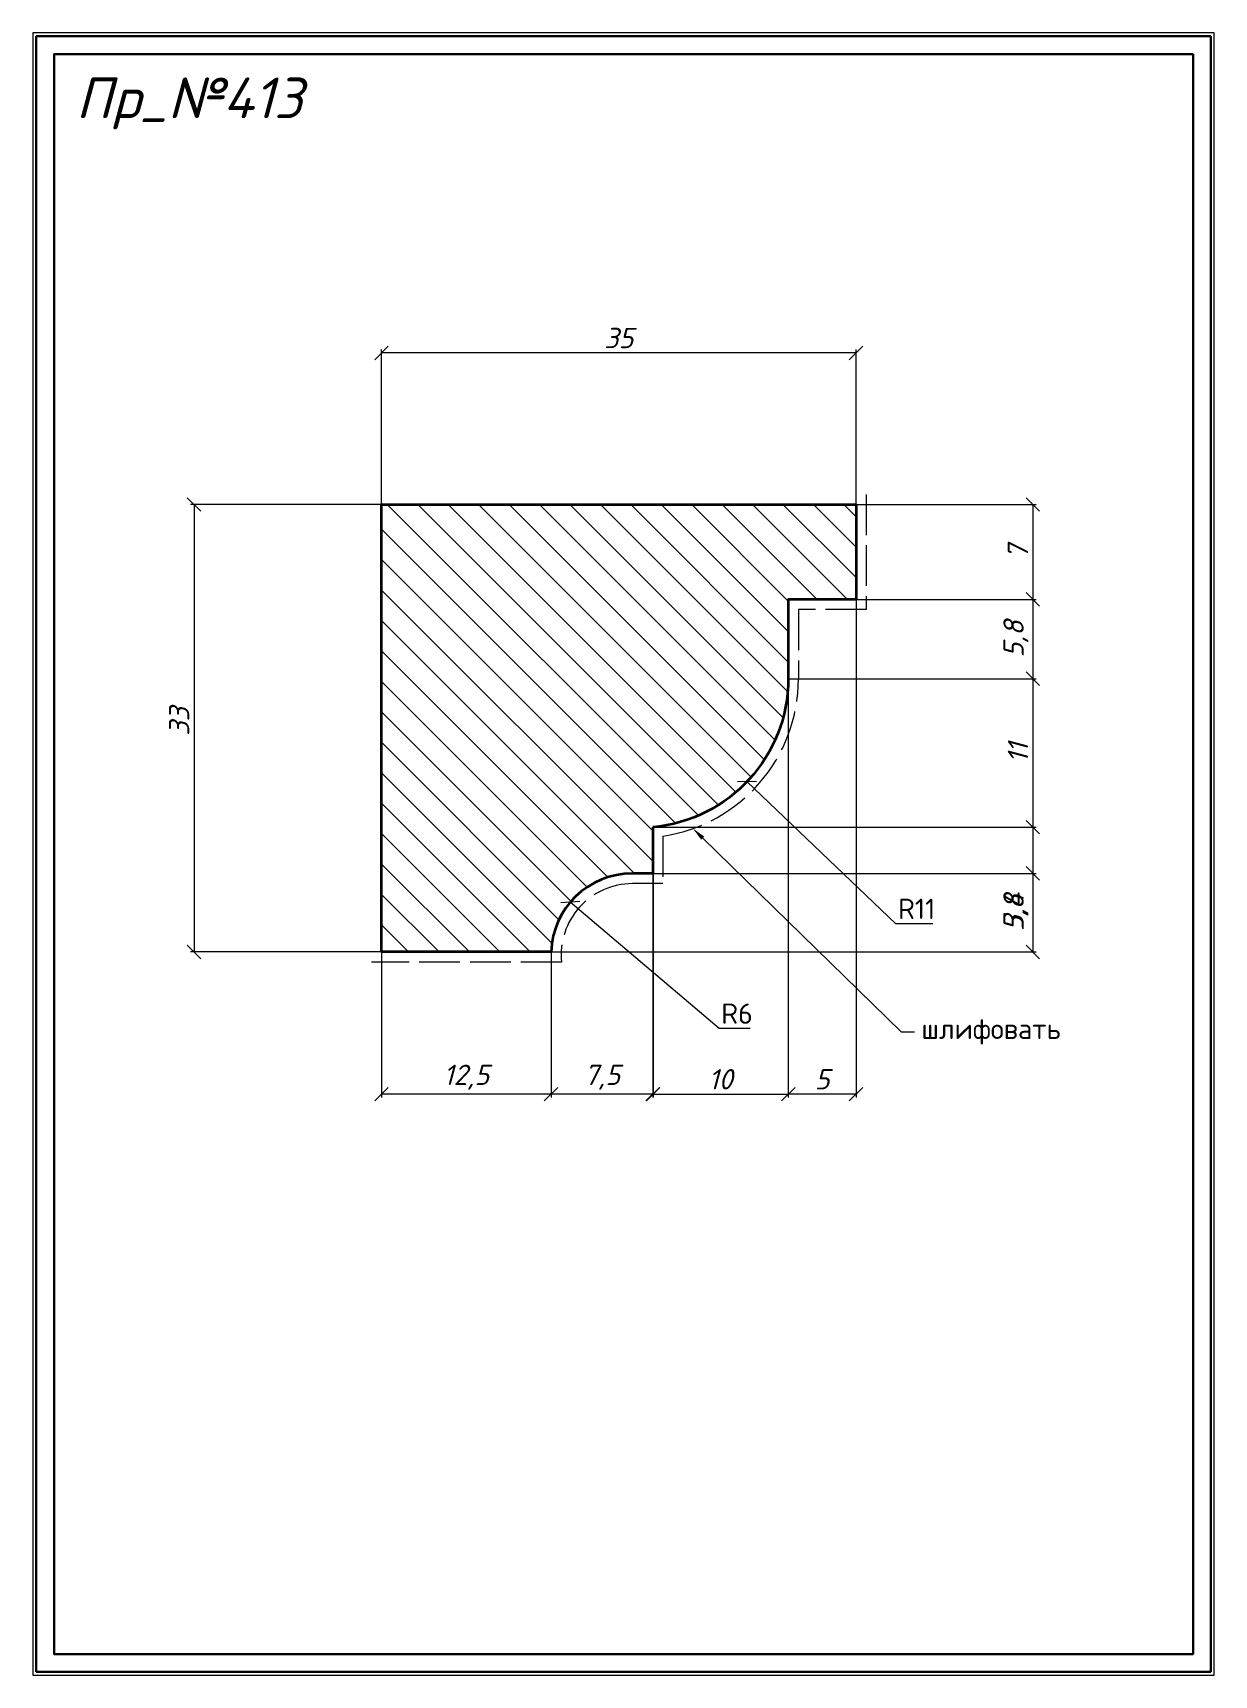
# Model space of a CAD drawing. Header units: millimetres. Extents: x 7439 to 7527, y -125 to -4.
import ezdxf
from ezdxf import colors
from ezdxf.entities.mleader import LeaderData, LeaderLine
from ezdxf.math import Vec2, Vec3

# ---------------------------------------------------------------- set-up
doc = ezdxf.new("R2010")
doc.units = ezdxf.units.MM
doc.linetypes.add('ACAD_ISO02W100', pattern=[15, 12, -3])
doc.layers.get('0').update_dxf_attribs({"lineweight": 13})
for name, color, linetype, lineweight in [('профили', 1, 'Continuous', 35), ('служебный слой ЛИНИИ ПУНКТИРНЫЕ', 7, 'ACAD_ISO02W100', 13), ('служебный слой НАДПИСИ', 7, 'Continuous', 13), ('служебный слой РАЗМЕРЫ', 7, 'Continuous', 9), ('служебный слой ШТАМП', 7, 'Continuous', 30), ('служебный слой ШТРИХОВКА', 7, 'Continuous', 5)]:
    doc.layers.add(name, color=color, linetype=linetype, lineweight=lineweight)
doc.styles.add('ЕСКД', font='isocpeur.ttf', dxfattribs={"oblique": 15})
doc.styles.add('ЕСКД профили размеры', font='isocpeur.ttf')
doc.styles.add('ЕСКД профили текст', font='isocpeur.ttf')
doc.dimstyles.new('ЕСКД', dxfattribs={"dimtxt": 3.5, "dimasz": 2.5, "dimexe": 0.25, "dimexo": 0, "dimgap": 0.35, "dimtad": 1, "dimdec": 1, "dimzin": 9, "dimtxsty": 'ЕСКД', "dimblk": 'OBLIQUE', "dimcen": 0, "dimclrd": 256, "dimclre": 256, "dimclrt": 256, "dimadec": 1, "dimazin": 0, "dimtfac": 1, "dimtdec": 1, "dimtmove": 0, "dimatfit": 3, "dimldrblk": 'DOTSMALL', "dimfxl": 1, "dimlwd": -1, "dimlwe": -1, "dimarcsym": 0})
doc.dimstyles.new('ЕСКД профили$4', dxfattribs={"dimtxt": 1.5, "dimasz": 1, "dimexe": 0.3, "dimexo": 0, "dimgap": 0.35, "dimtad": 1, "dimtoh": 1, "dimdec": 1, "dimzin": 9, "dimtxsty": 'ЕСКД профили размеры', "dimblk": 'OBLIQUE', "dimcen": 0, "dimse1": 1, "dimclrd": 256, "dimclre": 256, "dimclrt": 256, "dimadec": 1, "dimazin": 0, "dimtfac": 1, "dimtdec": 1, "dimtofl": 0, "dimtmove": 0, "dimatfit": 3, "dimldrblk": 'DOTSMALL', "dimfxl": 1, "dimlwd": -1, "dimlwe": -1, "dimarcsym": 2})

# ---------------------------------------------------------------- blocks, each defined once
blk = doc.blocks.new('_OBLIQUE')
at = {"color": 0, "linetype": 'ByBlock'}
blk.add_line((-0.5, -0.5), (0.5, 0.5), dxfattribs=at)
blk = doc.blocks.new('*D15')
at = {"layer": 'Defpoints', "color": 0, "transparency": 16777216}
for p in [(7484.16, -51.76), (7492.11, -59.35)]:
    blk.add_point(p, dxfattribs=at)
at = {"layer": 'служебный слой РАЗМЕРЫ', "transparency": 16777216}
for p, q in [((7503.08, -69.83), (7492.11, -59.35)), ((7505.83, -69.83), (7503.08, -69.83))]:
    blk.add_line(p, q, dxfattribs=at)
at = {"layer": 'служебный слой РАЗМЕРЫ', "transparency": 16777216, "rotation": 136.3153449741462}
blk.add_blockref('_OBLIQUE', (7492.11, -59.35), dxfattribs=at)
at = {"layer": 'служебный слой РАЗМЕРЫ', "transparency": 16777216, "insert": (7504.63, -68.73), "char_height": 1.5, "attachment_point": 5, "style": 'ЕСКД профили размеры'}
blk.add_mtext('R11', dxfattribs=at)
blk = doc.blocks.new('_DotSmall')
at = {"color": 0, "linetype": 'ByBlock', "lineweight": -3, "const_width": 0.5}
blk.add_lwpolyline([(-0.0625, 0, 1), (0.0625, 0, 1)], format="xyb", close=True, dxfattribs=at)
blk = doc.blocks.new('*D14')
at = {"layer": 'Defpoints', "color": 0, "transparency": 16777216}
for p in [(7483.66, -72.12), (7488.23, -76)]:
    blk.add_point(p, dxfattribs=at)
at = {"layer": 'служебный слой РАЗМЕРЫ', "transparency": 16777216}
for p, q in [((7490.06, -77.56), (7479.08, -68.24)), ((7492.36, -77.56), (7490.06, -77.56))]:
    blk.add_line(p, q, dxfattribs=at)
at = {"layer": 'служебный слой РАЗМЕРЫ', "transparency": 16777216, "rotation": 139.6568710289615}
blk.add_blockref('_OBLIQUE', (7479.08, -68.24), dxfattribs=at)
at = {"layer": 'служебный слой РАЗМЕРЫ', "transparency": 16777216, "insert": (7491.38, -76.46), "char_height": 1.5, "attachment_point": 5, "style": 'ЕСКД профили размеры'}
blk.add_mtext('R6', dxfattribs=at)
blk = doc.blocks.new('*D12')
at = {"layer": 'Defpoints', "color": 0, "transparency": 16777216}
for p in [(7465.16, -38.91), (7451.33, -71.91), (7465.16, -71.91)]:
    blk.add_point(p, dxfattribs=at)
at = {"layer": 'служебный слой РАЗМЕРЫ', "transparency": 16777216}
for p, q in [((7465.16, -38.91), (7451.08, -38.91)), ((7451.33, -38.91), (7451.33, -71.91)), ((7465.16, -71.91), (7451.08, -71.91))]:
    blk.add_line(p, q, dxfattribs=at)
for p, rotation in [((7451.33, -38.91), 90), ((7451.33, -71.91), 270)]:
    blk.add_blockref('_OBLIQUE', p, dxfattribs=dict(at, rotation=rotation))
at = {"layer": 'служебный слой РАЗМЕРЫ', "transparency": 16777216, "insert": (7450.23, -54.91), "char_height": 1.5, "attachment_point": 5, "rotation": 90, "style": 'ЕСКД'}
blk.add_mtext('33', dxfattribs=at)
blk = doc.blocks.new('*D11')
at = {"layer": 'Defpoints', "color": 0, "transparency": 16777216}
for p in [(7465.16, -27.73), (7465.16, -38.91), (7500.16, -38.91)]:
    blk.add_point(p, dxfattribs=at)
at = {"layer": 'служебный слой РАЗМЕРЫ', "transparency": 16777216}
for p, q in [((7465.16, -38.91), (7465.16, -27.48)), ((7500.16, -27.73), (7465.16, -27.73)), ((7500.16, -38.91), (7500.16, -27.48))]:
    blk.add_line(p, q, dxfattribs=at)
at = {"layer": 'служебный слой РАЗМЕРЫ', "transparency": 16777216, "rotation": 180}
blk.add_blockref('_OBLIQUE', (7465.16, -27.73), dxfattribs=at)
at = {"layer": 'служебный слой РАЗМЕРЫ', "transparency": 16777216}
blk.add_blockref('_OBLIQUE', (7500.16, -27.73), dxfattribs=at)
at = {"layer": 'служебный слой РАЗМЕРЫ', "transparency": 16777216, "insert": (7482.66, -26.63), "char_height": 1.5, "attachment_point": 5, "style": 'ЕСКД'}
blk.add_mtext('35', dxfattribs=at)
blk = doc.blocks.new('*D10')
at = {"layer": 'Defpoints', "color": 0, "transparency": 16777216}
for p in [(7485.19, -66.12), (7477.66, -71.91), (7477.66, -82.4)]:
    blk.add_point(p, dxfattribs=at)
at = {"layer": 'служебный слой РАЗМЕРЫ', "transparency": 16777216}
for p, q in [((7485.19, -66.12), (7485.19, -82.65)), ((7477.66, -71.91), (7477.66, -82.65)), ((7485.19, -82.4), (7477.66, -82.4))]:
    blk.add_line(p, q, dxfattribs=at)
at = {"layer": 'служебный слой РАЗМЕРЫ', "transparency": 16777216, "rotation": 180}
blk.add_blockref('_OBLIQUE', (7477.66, -82.4), dxfattribs=at)
at = {"layer": 'служебный слой РАЗМЕРЫ', "transparency": 16777216}
blk.add_blockref('_OBLIQUE', (7485.19, -82.4), dxfattribs=at)
at = {"layer": 'служебный слой РАЗМЕРЫ', "transparency": 16777216, "insert": (7481.43, -81.15), "char_height": 1.5, "attachment_point": 5, "style": 'ЕСКД'}
blk.add_mtext('7,5', dxfattribs=at)
blk = doc.blocks.new('*D9')
at = {"layer": 'Defpoints', "color": 0, "transparency": 16777216}
for p in [(7500.16, -45.91), (7495.16, -50.97), (7495.16, -82.4)]:
    blk.add_point(p, dxfattribs=at)
at = {"layer": 'служебный слой РАЗМЕРЫ', "transparency": 16777216}
for p, q in [((7500.16, -45.91), (7500.16, -82.65)), ((7495.16, -50.97), (7495.16, -82.65)), ((7500.16, -82.4), (7495.16, -82.4))]:
    blk.add_line(p, q, dxfattribs=at)
at = {"layer": 'служебный слой РАЗМЕРЫ', "transparency": 16777216, "rotation": 180}
blk.add_blockref('_OBLIQUE', (7495.16, -82.4), dxfattribs=at)
at = {"layer": 'служебный слой РАЗМЕРЫ', "transparency": 16777216}
blk.add_blockref('_OBLIQUE', (7500.16, -82.4), dxfattribs=at)
at = {"layer": 'служебный слой РАЗМЕРЫ', "transparency": 16777216, "insert": (7497.66, -81.3), "char_height": 1.5, "attachment_point": 5, "style": 'ЕСКД'}
blk.add_mtext('5', dxfattribs=at)
blk = doc.blocks.new('*D8')
at = {"layer": 'Defpoints', "color": 0, "transparency": 16777216}
for p in [(7485.19, -66.12), (7477.66, -71.91), (7513.2, -71.91)]:
    blk.add_point(p, dxfattribs=at)
at = {"layer": 'служебный слой РАЗМЕРЫ', "transparency": 16777216}
for p, q in [((7485.19, -66.12), (7513.45, -66.12)), ((7513.2, -66.12), (7513.2, -71.91)), ((7477.66, -71.91), (7513.45, -71.91))]:
    blk.add_line(p, q, dxfattribs=at)
for p, rotation in [((7513.2, -66.12), 90), ((7513.2, -71.91), 270)]:
    blk.add_blockref('_OBLIQUE', p, dxfattribs=dict(at, rotation=rotation))
at = {"layer": 'служебный слой РАЗМЕРЫ', "transparency": 16777216, "insert": (7511.95, -69.01), "char_height": 1.5, "attachment_point": 5, "rotation": 90, "style": 'ЕСКД'}
blk.add_mtext('5,8', dxfattribs=at)
blk = doc.blocks.new('*D7')
at = {"layer": 'Defpoints', "color": 0, "transparency": 16777216}
for p in [(7485.19, -62.71), (7485.19, -66.12), (7513.2, -66.12)]:
    blk.add_point(p, dxfattribs=at)
at = {"layer": 'служебный слой РАЗМЕРЫ', "transparency": 16777216}
for p, q in [((7485.19, -62.71), (7513.45, -62.71)), ((7513.2, -62.71), (7513.2, -66.12)), ((7485.19, -66.12), (7513.45, -66.12)), ((7513.2, -66.12), (7513.2, -70.7))]:
    blk.add_line(p, q, dxfattribs=at)
for p, rotation in [((7513.2, -62.71), 90), ((7513.2, -66.12), 270)]:
    blk.add_blockref('_OBLIQUE', p, dxfattribs=dict(at, rotation=rotation))
at = {"layer": 'служебный слой РАЗМЕРЫ', "transparency": 16777216, "insert": (7511.95, -68.91), "char_height": 1.5, "attachment_point": 5, "rotation": 90, "style": 'ЕСКД'}
blk.add_mtext('3,4', dxfattribs=at)
blk = doc.blocks.new('*D6')
at = {"layer": 'Defpoints', "color": 0, "transparency": 16777216}
for p in [(7495.16, -51.76), (7485.19, -62.71), (7513.2, -62.71)]:
    blk.add_point(p, dxfattribs=at)
at = {"layer": 'служебный слой РАЗМЕРЫ', "transparency": 16777216}
for p, q in [((7495.16, -51.76), (7513.45, -51.76)), ((7513.2, -51.76), (7513.2, -62.71)), ((7485.19, -62.71), (7513.45, -62.71))]:
    blk.add_line(p, q, dxfattribs=at)
for p, rotation in [((7513.2, -51.76), 90), ((7513.2, -62.71), 270)]:
    blk.add_blockref('_OBLIQUE', p, dxfattribs=dict(at, rotation=rotation))
at = {"layer": 'служебный слой РАЗМЕРЫ', "transparency": 16777216, "insert": (7512.1, -57.23), "char_height": 1.5, "attachment_point": 5, "rotation": 90, "style": 'ЕСКД'}
blk.add_mtext('11', dxfattribs=at)
blk = doc.blocks.new('*D5')
at = {"layer": 'Defpoints', "color": 0, "transparency": 16777216}
for p in [(7500.16, -45.91), (7495.16, -51.76), (7513.2, -51.76)]:
    blk.add_point(p, dxfattribs=at)
at = {"layer": 'служебный слой РАЗМЕРЫ', "transparency": 16777216}
for p, q in [((7500.16, -45.91), (7513.45, -45.91)), ((7513.2, -45.91), (7513.2, -51.76)), ((7495.16, -51.76), (7513.45, -51.76))]:
    blk.add_line(p, q, dxfattribs=at)
for p, rotation in [((7513.2, -45.91), 90), ((7513.2, -51.76), 270)]:
    blk.add_blockref('_OBLIQUE', p, dxfattribs=dict(at, rotation=rotation))
at = {"layer": 'служебный слой РАЗМЕРЫ', "transparency": 16777216, "insert": (7511.95, -48.83), "char_height": 1.5, "attachment_point": 5, "rotation": 90, "style": 'ЕСКД'}
blk.add_mtext('5,8', dxfattribs=at)
blk = doc.blocks.new('*D4')
at = {"layer": 'Defpoints', "color": 0, "transparency": 16777216}
for p in [(7500.16, -38.91), (7500.16, -45.91), (7513.2, -45.91)]:
    blk.add_point(p, dxfattribs=at)
at = {"layer": 'служебный слой РАЗМЕРЫ', "transparency": 16777216}
for p, q in [((7500.16, -38.91), (7513.45, -38.91)), ((7513.2, -38.91), (7513.2, -45.91)), ((7500.16, -45.91), (7513.45, -45.91))]:
    blk.add_line(p, q, dxfattribs=at)
for p, rotation in [((7513.2, -38.91), 90), ((7513.2, -45.91), 270)]:
    blk.add_blockref('_OBLIQUE', p, dxfattribs=dict(at, rotation=rotation))
at = {"layer": 'служебный слой РАЗМЕРЫ', "transparency": 16777216, "insert": (7512.1, -42.41), "char_height": 1.5, "attachment_point": 5, "rotation": 90, "style": 'ЕСКД'}
blk.add_mtext('7', dxfattribs=at)
blk = doc.blocks.new('*D3')
at = {"layer": 'Defpoints', "color": 0, "transparency": 16777216}
for p in [(7465.16, -71.91), (7477.66, -71.91), (7465.16, -82.4)]:
    blk.add_point(p, dxfattribs=at)
at = {"layer": 'служебный слой РАЗМЕРЫ', "transparency": 16777216}
for p, q in [((7465.16, -71.91), (7465.16, -82.65)), ((7477.66, -71.91), (7477.66, -82.65)), ((7477.66, -82.4), (7465.16, -82.4))]:
    blk.add_line(p, q, dxfattribs=at)
at = {"layer": 'служебный слой РАЗМЕРЫ', "transparency": 16777216, "rotation": 180}
blk.add_blockref('_OBLIQUE', (7465.16, -82.4), dxfattribs=at)
at = {"layer": 'служебный слой РАЗМЕРЫ', "transparency": 16777216}
blk.add_blockref('_OBLIQUE', (7477.66, -82.4), dxfattribs=at)
at = {"layer": 'служебный слой РАЗМЕРЫ', "transparency": 16777216, "insert": (7471.41, -81.15), "char_height": 1.5, "attachment_point": 5, "style": 'ЕСКД'}
blk.add_mtext('12,5', dxfattribs=at)

msp = doc.modelspace()

# ---------------------------------------------------------------- hatches: boundary and pattern name
at = {"layer": 'служебный слой ШТРИХОВКА'}
h = msp.add_hatch(dxfattribs=at)
h.set_pattern_fill('ANSI31', color=256, scale=0.5, angle=90, style=0)
edge = h.paths.add_edge_path()
edge.add_line((7485.16, -62.71), (7485.16, -66.12))
edge.add_line((7485.16, -66.12), (7483.66, -66.12))
edge.add_arc((7483.66, -72.12), 6, 90, 177.9802)
edge.add_line((7477.66, -71.91), (7465.16, -71.91))
edge.add_line((7465.16, -71.91), (7465.16, -38.91))
edge.add_line((7465.16, -38.91), (7500.16, -38.91))
edge.add_line((7500.16, -38.91), (7500.16, -45.91))
edge.add_line((7500.16, -45.91), (7495.16, -45.91))
edge.add_line((7495.16, -45.91), (7495.16, -51.76))
edge.add_arc((7484.16, -51.76), 11, -84.7841, 0, ccw=False)

# ---------------------------------------------------------------- linework, layer by layer
at = {"layer": 'профили'}
msp.add_lwpolyline([(7485.16, -62.71), (7485.16, -66.12), (7483.66, -66.12, 0.403926), (7477.66, -71.91), (7465.16, -71.91), (7465.16, -38.91), (7500.16, -38.91), (7500.16, -45.91), (7495.16, -45.91), (7495.16, -51.76, -0.387795), (7485.16, -62.71, -0.045549)], format="xyb", dxfattribs=at)
at = {"layer": 'служебный слой ЛИНИИ ПУНКТИРНЫЕ', "ltscale": 0.25}
msp.add_lwpolyline([(7500.91, -38.16), (7500.91, -46.66), (7495.91, -46.66), (7495.91, -51.76, -0.371076), (7485.91, -63.37), (7485.91, -66.87), (7483.66, -66.87, 0.444641), (7478.44, -72.66), (7464.41, -72.66)], format="xyb", dxfattribs=at)
at = {"layer": 'служебный слой ШТАМП', "color": 6, "lineweight": 5, "ltscale": 100}
msp.add_lwpolyline([(7526.57, -4.12), (7439.44, -4.12), (7439.44, -125.25), (7526.57, -125.25)], close=True, dxfattribs=at)
at = {"layer": 'служебный слой ШТАМП', "ltscale": 100}
for points in [[(7526.32, -4.37), (7439.69, -4.37), (7439.69, -125), (7526.32, -125)], [(7525.01, -5.69), (7441.01, -5.69), (7441.01, -123.69), (7525.01, -123.69)]]:
    msp.add_lwpolyline(points, close=True, dxfattribs=at)

# ---------------------------------------------------------------- texts
at = {"layer": 'служебный слой НАДПИСИ', "style": 'ЕСКД', "oblique": 15}
msp.add_text('Пр_№413', height=3, dxfattribs=at).set_placement((7442.61, -10.42))

# ---------------------------------------------------------------- dimensions: what is measured, and where the dimension line sits
at = {"layer": 'служебный слой РАЗМЕРЫ'}
for base, p1, p2, picture, middle in [((7465.16, -27.73), (7500.16, -38.91), (7465.16, -38.91), '*D11', (7482.66, -26.63)), ((7495.16, -82.4), (7500.16, -45.91), (7495.16, -50.97), '*D9', (7497.66, -81.3)), ((7477.66, -82.4), (7485.19, -66.12), (7477.66, -71.91), '*D10', (7481.43, -81.15)), ((7465.16, -82.4), (7477.66, -71.91), (7465.16, -71.91), '*D3', (7471.41, -81.15))]:
    dim = msp.add_linear_dim(base=base, p1=p1, p2=p2, dimstyle='ЕСКД', override={"dimtxt": 1.5, "dimasz": 1}, dxfattribs=at)
    dim.commit()
    dim.dimension.update_dxf_attribs({"geometry": picture, "text_midpoint": middle})
dim = msp.add_linear_dim(base=(7451.33, -71.91), p1=(7465.16, -38.91), p2=(7465.16, -71.91), angle=90, dimstyle='ЕСКД', override={"dimtxt": 1.5, "dimasz": 1}, dxfattribs=at)
dim.commit()
dim.dimension.update_dxf_attribs({"geometry": '*D12', "text_midpoint": (7451.33, -54.91), "dimtype": 128})
for base, p1, p2, picture, middle in [((7513.2, -45.91), (7500.16, -38.91), (7500.16, -45.91), '*D4', (7512.1, -42.41)), ((7513.197, -51.7551), (7500.1578, -45.9091), (7495.1578, -51.7551), '*D5', (7511.947, -48.8321)), ((7513.197, -62.7063), (7495.1578, -51.7551), (7485.1934, -62.7063), '*D6', (7512.097, -57.2307)), ((7513.2, -66.12), (7485.19, -62.71), (7485.19, -66.12), '*D7', (7511.95, -68.91)), ((7513.2, -71.91), (7485.19, -66.12), (7477.66, -71.91), '*D8', (7511.95, -69.01))]:
    dim = msp.add_linear_dim(base=base, p1=p1, p2=p2, angle=90, dimstyle='ЕСКД', override={"dimtxt": 1.5, "dimasz": 1}, dxfattribs=at)
    dim.commit()
    dim.dimension.update_dxf_attribs({"geometry": picture, "text_midpoint": middle})
for center, mpoint, picture, middle in [((7484.16, -51.76), (7492.11, -59.35), '*D15', (7504.63, -69.83)), ((7483.66, -72.12), (7488.23, -76), '*D14', (7491.38, -77.56))]:
    dim = msp.add_radius_dim(center=center, mpoint=mpoint, dimstyle='ЕСКД профили$4', dxfattribs=at)
    dim.commit()
    dim.dimension.update_dxf_attribs({"geometry": picture, "text_midpoint": middle, "dimtype": 132})
msp.add_linear_dim(base=(7495.16, -82.4), p1=(7485.16, -62.71), p2=(7495.16, -51.76), dimstyle='ЕСКД', override={"dimtxt": 1.5, "dimasz": 1}, dxfattribs=at).render()

# ---------------------------------------------------------------- leaders
ml = msp.add_multileader_mtext('Standard', dxfattribs=at)
ml.set_content('\\A1;шлифовать', color=256, style='ЕСКД профили текст')
ml.set_leader_properties(color=256, linetype='ByLayer', lineweight=-1)
ml.build(insert=Vec2(0, 0))
ml.multileader.update_dxf_attribs({"dogleg_length": 1, "arrow_head_size": 1})
ctx = ml.context
ctx.base_point, ctx.char_height, ctx.arrow_head_size, ctx.landing_gap_size, ctx.plane_origin = Vec3(7504.48, -77.81), 1.5, 1, 0.5, Vec3(7524.45, -64.65)
notes = []
notes.append((ctx, [(1, (1, 1, 0), (7503.48, -77.81), (1, 0), 1, [(0, [(7488.13, -62.81)], 0, [])])]))
ctx.mtext.insert, ctx.mtext.flow_direction = Vec3(7504.98, -76.83), 5
for ctx, leaders in notes:
    for number, flags, end, landing, length, lines in leaders:
        leader = LeaderData()
        leader.index, (leader.has_last_leader_line, leader.has_dogleg_vector, leader.attachment_direction) = number, flags
        leader.last_leader_point, leader.dogleg_vector, leader.dogleg_length = Vec3(end), Vec3(landing), length
        for number, points, colour, breaks in lines:
            line = LeaderLine()
            line.index, line.vertices, line.color, line.breaks = number, Vec3.list(points), colors.encode_raw_color(colour), breaks
            leader.lines.append(line)
        ctx.leaders.append(leader)

doc.saveas('drawing.dxf')
